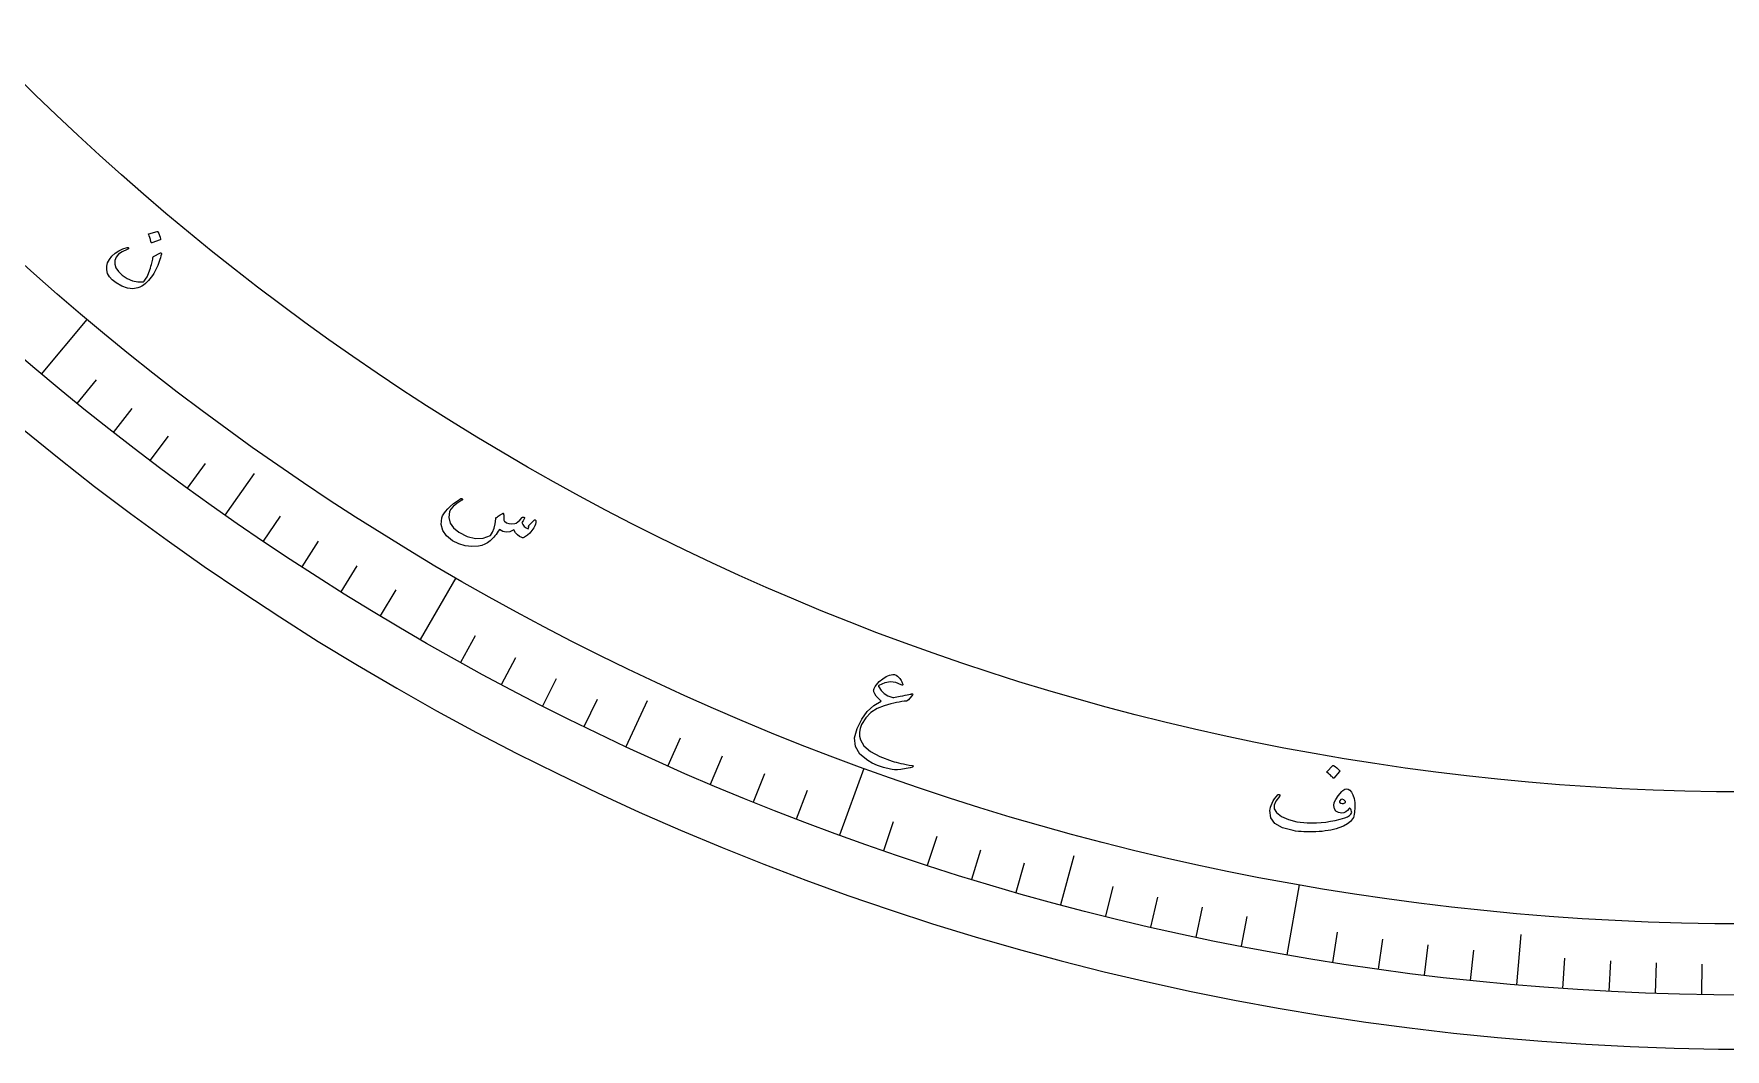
# Model space of a CAD drawing. Header units: millimetres. Extents: x -60 to 60, y -60 to 79.
# Drawn here: x -37.96 to -0.51, y -60 to -37.5 of the extents above; entities that cross this region are included whole.
import ezdxf

# ---------------------------------------------------------------- set-up
doc = ezdxf.new("R2010")
doc.units = ezdxf.units.MM
for name, color, linetype in [('CUT_OUTER', 1, 'Continuous'), ('ENGRAVE', 7, 'Continuous'), ('ENGRAVE_FINE', 8, 'Continuous'), ('TEXT', 5, 'Continuous')]:
    doc.layers.add(name, color=color, linetype=linetype)

msp = doc.modelspace()

# ---------------------------------------------------------------- linework, layer by layer
at = {"layer": 'CUT_OUTER'}
msp.add_arc((-0.0001, -0.0001), 59.9999, 178.596765, 0.149578, dxfattribs=at)
at = {"layer": 'ENGRAVE'}
for points in [[(-37.7959, -45.0434), (-36.7835, -43.8369)], [(-33.7263, -48.1661), (-33.081, -47.2446)], [(-29.4, -50.9223), (-28.6125, -49.5583)], [(-24.85, -53.2909), (-24.3745, -52.2713)], [(-20.1108, -55.2539), (-19.5721, -53.7739)], [(-15.2186, -56.7964), (-14.9274, -55.7098)], [(-10.2105, -57.9067), (-9.937, -56.3556)], [(-5.1248, -58.5762), (-5.0267, -57.4555)]]:
    msp.add_lwpolyline(points, dxfattribs=at)
for radius in [58.8, 58.8, 57.225, 54.3, 54.3]:
    msp.add_circle((0, 0), radius, dxfattribs=at)
at = {"layer": 'ENGRAVE_FINE'}
for points in [[(-37.004, -45.6962), (-36.5792, -45.1716)], [(-36.2009, -46.335), (-35.7853, -45.8031)], [(-35.3867, -46.9598), (-34.9805, -46.4207)], [(-34.5618, -47.5702), (-34.165, -47.0241)], [(-32.8805, -48.7474), (-32.5031, -48.1878)], [(-32.0248, -49.3138), (-31.6571, -48.7477)], [(-31.1593, -49.8652), (-30.8016, -49.2928)], [(-30.2842, -50.4014), (-29.9366, -49.8228)], [(-28.5068, -51.4276), (-28.1796, -50.8373)], [(-27.6049, -51.9173), (-27.288, -51.3213)], [(-26.6946, -52.3912), (-26.3882, -51.7898)], [(-25.7762, -52.8491), (-25.4803, -52.2424)], [(-23.9161, -53.7165), (-23.6416, -53.0998)], [(-22.975, -54.1257), (-22.7112, -53.5043)], [(-22.0269, -54.5184), (-21.774, -53.8926)], [(-21.072, -54.8945), (-20.8301, -54.2644)], [(-19.1434, -55.5965), (-18.9236, -54.9583)], [(-18.1702, -55.9221), (-17.9616, -55.2802)], [(-17.1915, -56.2307), (-16.9941, -55.5852)], [(-16.2075, -56.5222), (-16.0214, -55.8733)], [(-14.225, -57.0534), (-14.0617, -56.3984)], [(-13.2271, -57.293), (-13.0753, -56.6353)], [(-12.2252, -57.5151), (-12.0849, -56.8548)], [(-11.2196, -57.7197), (-11.0908, -57.0571)], [(-9.1983, -58.0761), (-9.0928, -57.4094)], [(-8.1834, -58.2278), (-8.0894, -57.5593)], [(-7.1659, -58.3617), (-7.0837, -57.6917)], [(-6.1463, -58.4779), (-6.0757, -57.8066)], [(-4.1017, -58.6568), (-4.0546, -57.9834)], [(-3.0774, -58.7194), (-3.042, -58.0453)], [(-2.0521, -58.7642), (-2.0285, -58.0896)], [(-1.0262, -58.791), (-1.0144, -58.1161)]]:
    msp.add_lwpolyline(points, dxfattribs=at)
at = {"layer": 'TEXT'}
for points in [[(-35.2342, -41.881), (-35.2304, -41.8807), (-35.2265, -41.8818), (-35.2225, -41.8845), (-35.2184, -41.8887), (-35.1976, -41.9284), (-35.1811, -41.9695), (-35.1688, -42.012), (-35.1608, -42.0558), (-35.161, -42.0612), (-35.1626, -42.0655), (-35.1657, -42.0686), (-35.1702, -42.0705), (-35.3531, -42.1322), (-35.3585, -42.1328), (-35.3628, -42.1304), (-35.366, -42.1251), (-35.3681, -42.1168), (-35.37, -42.1096), (-35.373, -42.0985), (-35.3774, -42.0835), (-35.383, -42.0646), (-35.3901, -42.0416), (-35.3989, -42.0144), (-35.4093, -41.983), (-35.4213, -41.9473), (-35.4225, -41.942), (-35.422, -41.9382), (-35.4199, -41.9357), (-35.4162, -41.9346)], [(-35.139, -42.3842), (-35.1485, -42.4238), (-35.1595, -42.4643), (-35.1718, -42.5058), (-35.1856, -42.5482), (-35.2012, -42.5916), (-35.219, -42.6359), (-35.239, -42.6813), (-35.2612, -42.7276), (-35.2845, -42.7727), (-35.3095, -42.8159), (-35.3361, -42.8573), (-35.3643, -42.8968), (-35.3942, -42.9346), (-35.4259, -42.9707), (-35.4594, -43.0052), (-35.4947, -43.038), (-35.5348, -43.0699), (-35.5754, -43.0964), (-35.6166, -43.1176), (-35.6583, -43.1334), (-35.7724, -43.1535), (-35.8916, -43.142), (-36.0157, -43.099), (-36.1446, -43.0244), (-36.2275, -42.958), (-36.2896, -42.8873), (-36.3308, -42.8124), (-36.3511, -42.7334), (-36.3501, -42.655), (-36.3305, -42.5788), (-36.2923, -42.5048), (-36.2356, -42.4332), (-36.1634, -42.3676), (-36.0831, -42.3139), (-35.995, -42.2719), (-35.8988, -42.2417), (-35.886, -42.2397), (-35.8762, -42.2409), (-35.8695, -42.2453), (-35.8657, -42.2527), (-35.8646, -42.2625), (-35.8692, -42.2711), (-35.8795, -42.2783), (-35.8954, -42.2844), (-36.0058, -42.3316), (-36.0888, -42.3882), (-36.1443, -42.4542), (-36.1723, -42.5299), (-36.1729, -42.609), (-36.1462, -42.6884), (-36.0922, -42.7682), (-36.0107, -42.8481), (-35.8968, -42.9261), (-35.7798, -42.977), (-35.6599, -43.0007), (-35.5372, -42.9973), (-35.5339, -42.9963), (-35.5302, -42.9939), (-35.526, -42.9901), (-35.5214, -42.985), (-35.4892, -42.9411), (-35.4578, -42.885), (-35.4271, -42.8167), (-35.3971, -42.7361), (-35.3833, -42.6945), (-35.3709, -42.6555), (-35.3599, -42.6189), (-35.3503, -42.5849), (-35.3422, -42.5535), (-35.3359, -42.5246), (-35.3314, -42.4984), (-35.3286, -42.4747), (-35.3267, -42.4627), (-35.3233, -42.453), (-35.3182, -42.4458), (-35.3117, -42.4408), (-35.1596, -42.3586), (-35.149, -42.3553), (-35.142, -42.3584), (-35.1387, -42.3681), (-35.139, -42.3842)], [(-26.8897, -48.2836), (-26.8818, -48.2772), (-26.8743, -48.2736), (-26.8671, -48.2729), (-26.8604, -48.2751), (-26.853, -48.2805), (-26.8479, -48.287), (-26.845, -48.2949), (-26.8443, -48.3039), (-26.8468, -48.3335), (-26.8555, -48.3672), (-26.8703, -48.4048), (-26.8914, -48.4464), (-26.9325, -48.5106), (-26.98, -48.567), (-27.0341, -48.6154), (-27.0946, -48.6559), (-27.1121, -48.6639), (-27.1289, -48.6684), (-27.1449, -48.6692), (-27.1601, -48.6665), (-27.2081, -48.6436), (-27.2533, -48.6075), (-27.2959, -48.5583), (-27.3356, -48.496), (-27.4204, -48.5345), (-27.5016, -48.5459), (-27.5792, -48.5304), (-27.6531, -48.4879), (-27.6781, -48.5263), (-27.7034, -48.5625), (-27.7289, -48.5965), (-27.7545, -48.6284), (-27.7805, -48.6584), (-27.807, -48.6868), (-27.834, -48.7134), (-27.8614, -48.7384), (-27.916, -48.7805), (-27.9764, -48.8137), (-28.0424, -48.838), (-28.1142, -48.8533), (-28.2669, -48.8622), (-28.4137, -48.8453), (-28.5544, -48.8027), (-28.6889, -48.7345), (-28.8232, -48.6289), (-28.908, -48.5096), (-28.9433, -48.377), (-28.929, -48.2312), (-28.9117, -48.186), (-28.8839, -48.137), (-28.8455, -48.0841), (-28.7966, -48.0275), (-28.7375, -47.9688), (-28.6695, -47.9117), (-28.5926, -47.8559), (-28.507, -47.8016), (-28.5009, -47.7986), (-28.495, -47.7974), (-28.4892, -47.798), (-28.4836, -47.8005), (-28.4786, -47.8041), (-28.4749, -47.8082), (-28.4725, -47.8128), (-28.4713, -47.8179), (-28.472, -47.8239), (-28.4743, -47.8293), (-28.4781, -47.8342), (-28.4835, -47.8384), (-28.595, -47.9121), (-28.678, -47.9779), (-28.7323, -48.0359), (-28.7579, -48.0861), (-28.7741, -48.2208), (-28.7455, -48.3427), (-28.6719, -48.4517), (-28.5534, -48.5476), (-28.3647, -48.6427), (-28.1839, -48.6867), (-28.0114, -48.6796), (-27.8474, -48.6216), (-27.8045, -48.5459), (-27.7712, -48.4591), (-27.7475, -48.3612), (-27.7332, -48.2522), (-27.7327, -48.2406), (-27.7306, -48.2312), (-27.7269, -48.224), (-27.7216, -48.2189), (-27.6994, -48.2037), (-27.6785, -48.1895), (-27.6588, -48.1764), (-27.6403, -48.1643), (-27.6232, -48.1534), (-27.6075, -48.1441), (-27.5933, -48.1362), (-27.5807, -48.1298), (-27.5743, -48.1277), (-27.5692, -48.1282), (-27.5653, -48.1316), (-27.5627, -48.1376), (-27.5618, -48.1415), (-27.5608, -48.1474), (-27.5597, -48.1552), (-27.5585, -48.165), (-27.5573, -48.1766), (-27.5565, -48.1898), (-27.556, -48.2048), (-27.5559, -48.2214), (-27.5548, -48.2539), (-27.5523, -48.2784), (-27.5483, -48.295), (-27.543, -48.3036), (-27.4964, -48.3356), (-27.4427, -48.3551), (-27.3819, -48.362), (-27.314, -48.3563), (-27.2837, -48.3442), (-27.2457, -48.3177), (-27.1999, -48.2769), (-27.1465, -48.2218), (-27.1414, -48.2166), (-27.1354, -48.2132), (-27.1285, -48.2114), (-27.1208, -48.2114), (-27.1141, -48.2124), (-27.1084, -48.2147), (-27.1038, -48.2182), (-27.1001, -48.223), (-27.0996, -48.2389), (-27.1094, -48.2626), (-27.1295, -48.2942), (-27.1599, -48.3337), (-27.135, -48.3784), (-27.1029, -48.4166), (-27.0638, -48.4481), (-27.0175, -48.473), (-27.0103, -48.4588), (-27.0058, -48.4466), (-27.004, -48.4363), (-27.0047, -48.428), (-27.0063, -48.4197), (-27.0059, -48.4124), (-27.0037, -48.4062), (-26.9996, -48.4011)], [(-18.9378, -51.6988), (-18.903, -51.7017), (-18.8688, -51.7148), (-18.8352, -51.738), (-18.8021, -51.7714), (-18.7862, -51.791), (-18.772, -51.8102), (-18.7595, -51.829), (-18.7486, -51.8473), (-18.7393, -51.8649), (-18.7317, -51.8819), (-18.7256, -51.8981), (-18.7212, -51.9136), (-18.7195, -51.9277), (-18.7246, -51.9343), (-18.7364, -51.9332), (-18.7548, -51.9245), (-18.8728, -51.8725), (-18.9944, -51.8581), (-19.12, -51.8813), (-19.2498, -51.9419), (-19.2547, -51.9472), (-19.257, -51.9537), (-19.2566, -51.9615), (-19.2535, -51.9706), (-19.2001, -52.0536), (-19.1335, -52.12), (-19.0538, -52.1696), (-18.961, -52.2026), (-18.9432, -52.2053), (-18.9188, -52.2052), (-18.888, -52.2022), (-18.8507, -52.1964), (-18.7815, -52.1822), (-18.7205, -52.1696), (-18.6676, -52.1586), (-18.6227, -52.1493), (-18.5859, -52.1417), (-18.5572, -52.1358), (-18.5366, -52.1317), (-18.524, -52.1293), (-18.5075, -52.1298), (-18.501, -52.1369), (-18.5045, -52.1504), (-18.5181, -52.1705), (-18.5606, -52.2206), (-18.5952, -52.2569), (-18.6217, -52.2794), (-18.6401, -52.2881), (-18.6892, -52.2931), (-18.7419, -52.3004), (-18.7981, -52.3099), (-18.858, -52.3217), (-18.9214, -52.3358), (-18.9885, -52.352), (-19.0592, -52.3705), (-19.1336, -52.3912), (-19.2904, -52.4525), (-19.4256, -52.542), (-19.5392, -52.6599), (-19.6309, -52.8063), (-19.6646, -52.8921), (-19.6805, -52.9775), (-19.6786, -53.0626), (-19.6588, -53.1474), (-19.5799, -53.2801), (-19.4366, -53.4032), (-19.2288, -53.5161), (-18.9567, -53.618), (-18.9134, -53.6304), (-18.8665, -53.6429), (-18.816, -53.6555), (-18.7618, -53.6681), (-18.7041, -53.6807), (-18.6429, -53.6929), (-18.5783, -53.7048), (-18.5102, -53.7164), (-18.4987, -53.7191), (-18.4907, -53.7226), (-18.4862, -53.7269), (-18.4851, -53.732), (-18.5026, -53.7492), (-18.555, -53.7664), (-18.6423, -53.7835), (-18.7645, -53.8004), (-18.8378, -53.8073), (-18.9007, -53.8096), (-18.9531, -53.8071), (-18.995, -53.7999), (-19.146, -53.7584), (-19.28, -53.7122), (-19.3969, -53.6615), (-19.4969, -53.6062), (-19.67, -53.4605), (-19.7669, -53.2928), (-19.788, -53.1036), (-19.7335, -52.893), (-19.6308, -52.6888), (-19.5074, -52.5209), (-19.3636, -52.3891), (-19.1994, -52.2932), (-19.2609, -52.2334), (-19.3083, -52.178), (-19.3418, -52.1272), (-19.3613, -52.0809), (-19.3649, -52.0638), (-19.3652, -52.0465), (-19.3623, -52.0289), (-19.3561, -52.0111), (-19.3315, -51.9662), (-19.304, -51.9253), (-19.2737, -51.8883), (-19.2406, -51.8552), (-19.1625, -51.7928), (-19.086, -51.7459), (-19.0111, -51.7146), (-18.9378, -51.6988)], [(-9.1966, -53.7152), (-9.1935, -53.7129), (-9.1896, -53.712), (-9.1848, -53.7122), (-9.1791, -53.7138), (-9.1413, -53.7375), (-9.1065, -53.7646), (-9.0746, -53.795), (-9.0456, -53.8287), (-9.0431, -53.8336), (-9.0423, -53.8381), (-9.0435, -53.8423), (-9.0464, -53.8462), (-9.1726, -53.992), (-9.1769, -53.9952), (-9.1818, -53.9953), (-9.1872, -53.9923), (-9.1932, -53.9862), (-9.1984, -53.981), (-9.2067, -53.973), (-9.2179, -53.9622), (-9.2323, -53.9488), (-9.2499, -53.9326), (-9.2711, -53.9135), (-9.2958, -53.8917), (-9.3241, -53.867), (-9.3278, -53.8631), (-9.3293, -53.8595), (-9.3288, -53.8563), (-9.3261, -53.8534)], [(-8.9012, -54.2351), (-8.8585, -54.2389), (-8.8194, -54.2622), (-8.7836, -54.3049), (-8.7511, -54.3671), (-8.7258, -54.4452), (-8.7113, -54.5359), (-8.7077, -54.6391), (-8.7151, -54.7548), (-8.7205, -54.7964), (-8.7294, -54.8343), (-8.7418, -54.8687), (-8.7578, -54.8995), (-8.8065, -54.9583), (-8.8734, -55.011), (-8.9588, -55.0577), (-9.0627, -55.0982), (-9.1204, -55.1154), (-9.1797, -55.1308), (-9.2405, -55.1443), (-9.3029, -55.156), (-9.367, -55.1659), (-9.4328, -55.1738), (-9.5004, -55.1799), (-9.5698, -55.184), (-9.6392, -55.1865), (-9.7069, -55.1873), (-9.7728, -55.1866), (-9.8369, -55.1844), (-9.8994, -55.1805), (-9.9602, -55.1747), (-10.0196, -55.167), (-10.0773, -55.1575), (-10.3135, -55.0939), (-10.4778, -54.9985), (-10.5699, -54.872), (-10.59, -54.7148), (-10.5848, -54.6802), (-10.5753, -54.6415), (-10.5613, -54.5986), (-10.543, -54.5517), (-10.5182, -54.501), (-10.4882, -54.453), (-10.4529, -54.4076), (-10.4125, -54.3649), (-10.4068, -54.3602), (-10.4006, -54.3572), (-10.3939, -54.356), (-10.3867, -54.3565), (-10.3802, -54.3588), (-10.3753, -54.3626), (-10.3721, -54.368), (-10.3705, -54.3751), (-10.3706, -54.3825), (-10.3721, -54.3891), (-10.3751, -54.3949), (-10.3796, -54.3998), (-10.4585, -54.502), (-10.4962, -54.5949), (-10.4925, -54.6787), (-10.4471, -54.7533), (-10.3325, -54.8437), (-10.1802, -54.9127), (-9.9902, -54.96), (-9.7627, -54.9851), (-9.6616, -54.9884), (-9.5596, -54.9867), (-9.4566, -54.98), (-9.3528, -54.9684), (-9.2482, -54.9517), (-9.143, -54.9301), (-9.0373, -54.9033), (-8.931, -54.8716), (-8.8738, -54.85), (-8.829, -54.8239), (-8.7967, -54.7932), (-8.7769, -54.7581), (-8.7802, -54.7313), (-8.7881, -54.7058), (-8.8007, -54.6819), (-8.8178, -54.6593), (-8.8201, -54.658), (-8.8232, -54.659), (-8.8273, -54.6623), (-8.8323, -54.668), (-8.8709, -54.7125), (-8.9114, -54.7441), (-8.9535, -54.7627), (-8.9975, -54.7685), (-9.0742, -54.7569), (-9.1293, -54.7246), (-9.1629, -54.6718), (-9.175, -54.5983), (-9.1643, -54.5371), (-9.1314, -54.4655), (-9.0764, -54.3836), (-8.9995, -54.2914), (-8.9764, -54.2692), (-8.9523, -54.2525), (-8.9272, -54.2411), (-8.9012, -54.2351)], [(-8.9273, -54.5405), (-8.9179, -54.5322), (-8.9141, -54.5229), (-8.9158, -54.5127), (-8.9231, -54.5017), (-8.9554, -54.4725), (-8.9863, -54.4616), (-9.0159, -54.4691), (-9.0441, -54.4949), (-9.0487, -54.5035), (-9.0507, -54.5114), (-9.0501, -54.5186), (-9.047, -54.5252), (-9.0204, -54.5491), (-8.9915, -54.5596), (-8.9605, -54.5568), (-8.9273, -54.5405)]]:
    msp.add_lwpolyline(points, close=True, dxfattribs=at)

doc.saveas('drawing.dxf')
